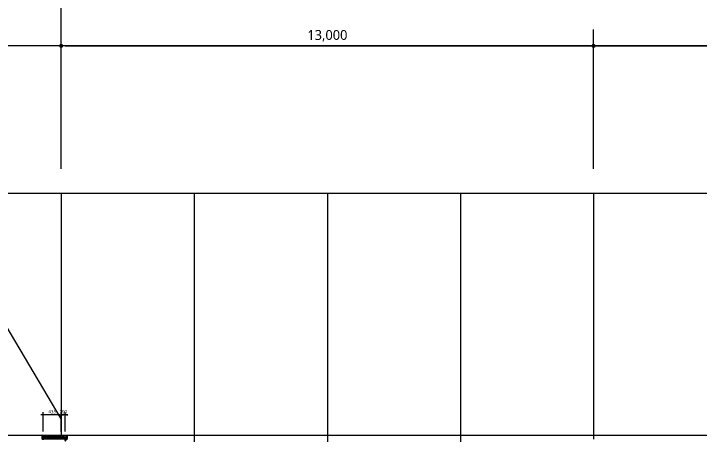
# Model space of a CAD drawing. Header units: millimetres. Extents: x 0 to 672800, y 0 to 118800.
# Drawn here: x 391743 to 408528, y 34517 to 44827 of the extents above; entities that cross this region are included whole.
import ezdxf

# ---------------------------------------------------------------- set-up
doc = ezdxf.new("R2010")
doc.units = ezdxf.units.MM
doc.header["$LTSCALE"] = 200
doc.linetypes.add('CEN-GAUN', pattern=[32.2, 30, -1, 0.2, -1])
doc.linetypes.add('XR-A-SECTION$0$CEN-OC', pattern=[10, 9.25, -0.25, 0.25, -0.25])
doc.layers.get('DEFPOINTS').update_dxf_attribs({"color": 137})
for name, color, linetype in [('6ELE', 6, 'Continuous'), ('CEN', 1, 'CEN-GAUN'), ('CTR', 1, 'XR-A-SECTION$0$CEN-OC'), ('ELE-4', 4, 'Continuous'), ('ELE-6', 6, 'Continuous'), ('ELE-8', 8, 'Continuous'), ('Insul', 252, 'Continuous'), ('PANEL', 6, 'Continuous'), ('S-253', 252, 'Continuous'), ('STL', 4, 'Continuous')]:
    doc.layers.add(name, color=color, linetype=linetype)
doc.layers.add('check', color=61, linetype='Continuous', plot=False)
doc.layers.add('Defpoint', color=125, linetype='Continuous', plot=False)
doc.styles.add('$0$스타일1', font='malgun.ttf')
doc.styles.add('맑은고딕', font='malgun.ttf')
doc.dimstyles.new('CJA', dxfattribs={"dimscale": 300, "dimtxt": 2.7, "dimasz": 1, "dimexe": 2, "dimexo": 3, "dimgap": 1, "dimtad": 1, "dimdec": 0, "dimzin": 1, "dimdsep": 46, "dimlunit": 6, "dimtxsty": '$0$스타일1', "dimblk": 'CJDOT', "dimcen": 0.09, "dimdle": 1, "dimclrd": 256, "dimclre": 256, "dimclrt": 3, "dimadec": 0, "dimazin": 0, "dimtfac": 1, "dimtdec": 0, "dimtix": 1, "dimtmove": 2, "dimatfit": 3, "dimldrblk": 'CJDOT', "dimfxl": 1, "dimtolj": 1, "dimtzin": 1, "dimarcsym": 0})
doc.dimstyles.new('CJAK', dxfattribs={"dimscale": 200, "dimtxt": 1.2, "dimasz": 0.5, "dimexe": 2, "dimexo": 3, "dimgap": 0.5, "dimtad": 1, "dimdec": 0, "dimzin": 1, "dimdsep": 46, "dimlunit": 6, "dimtxsty": '맑은고딕', "dimblk": 'CJDOT', "dimcen": 0.09, "dimdle": 1, "dimclrd": 256, "dimclre": 256, "dimclrt": 256, "dimadec": 0, "dimazin": 0, "dimtfac": 1, "dimtdec": 0, "dimtix": 1, "dimtmove": 2, "dimatfit": 3, "dimldrblk": 'CJDOT', "dimfxl": 1, "dimtolj": 1, "dimtzin": 1, "dimarcsym": 0})

# ---------------------------------------------------------------- blocks, each defined once
blk = doc.blocks.new('CJDOT')
blk.add_line((-2, 0), (2, 0))
at = {"const_width": 0.5}
blk.add_lwpolyline([(-0.25, 0, 1), (0.25, 0, 1)], format="xyb", close=True, dxfattribs=at)
blk = doc.blocks.new('*D194')
at = {"layer": 'check', "lineweight": -2, "transparency": 16777216}
for p, q in [((392900, 41044), (392900, 44444)), ((405900, 41044), (405900, 44444)), ((393000, 44044), (405800, 44044))]:
    blk.add_line(p, q, dxfattribs=at)
at = {"layer": 'DEFPOINTS', "color": 0, "transparency": 16777216}
for p in [(405900, 44044), (392900, 40444), (405900, 40444)]:
    blk.add_point(p, dxfattribs=at)
at = {"layer": 'check', "lineweight": -2, "transparency": 16777216, "xscale": 100, "yscale": 100, "zscale": 100, "rotation": 180}
blk.add_blockref('CJDOT', (392900, 44044), dxfattribs=at)
at = {"layer": 'check', "lineweight": -2, "transparency": 16777216, "xscale": 100, "yscale": 100, "zscale": 100}
blk.add_blockref('CJDOT', (405900, 44044), dxfattribs=at)
at = {"layer": 'check', "transparency": 16777216, "insert": (399400, 44288), "char_height": 240, "attachment_point": 5, "style": '맑은고딕'}
blk.add_mtext('\\A1;13,000', dxfattribs=at)
blk = doc.blocks.new('*D195')
at = {"layer": 'check', "lineweight": -2, "transparency": 16777216}
for p, q in [((405900, 41044), (405900, 44444)), ((422900, 41044), (422900, 44444)), ((406000, 44044), (422800, 44044))]:
    blk.add_line(p, q, dxfattribs=at)
at = {"layer": 'DEFPOINTS', "color": 0, "transparency": 16777216}
for p in [(422900, 44044), (405900, 40444), (422900, 40444)]:
    blk.add_point(p, dxfattribs=at)
at = {"layer": 'check', "lineweight": -2, "transparency": 16777216, "xscale": 100, "yscale": 100, "zscale": 100, "rotation": 180}
blk.add_blockref('CJDOT', (405900, 44044), dxfattribs=at)
at = {"layer": 'check', "lineweight": -2, "transparency": 16777216, "xscale": 100, "yscale": 100, "zscale": 100}
blk.add_blockref('CJDOT', (422900, 44044), dxfattribs=at)
at = {"layer": 'check', "transparency": 16777216, "insert": (414400, 44288), "char_height": 240, "attachment_point": 5, "style": '맑은고딕'}
blk.add_mtext('\\A1;17,000', dxfattribs=at)
blk = doc.blocks.new('*D196')
at = {"layer": 'check', "lineweight": -2, "transparency": 16777216}
for p, q in [((392900, 41044), (392900, 46244)), ((435900, 41044), (435900, 46244)), ((435800, 45844), (393000, 45844))]:
    blk.add_line(p, q, dxfattribs=at)
at = {"layer": 'DEFPOINTS', "color": 0, "transparency": 16777216}
for p in [(392900, 45844), (392900, 40444), (435900, 40444)]:
    blk.add_point(p, dxfattribs=at)
at = {"layer": 'check', "lineweight": -2, "transparency": 16777216, "xscale": 100, "yscale": 100, "zscale": 100, "rotation": 180}
blk.add_blockref('CJDOT', (392900, 45844), dxfattribs=at)
at = {"layer": 'check', "lineweight": -2, "transparency": 16777216, "xscale": 100, "yscale": 100, "zscale": 100}
blk.add_blockref('CJDOT', (435900, 45844), dxfattribs=at)
at = {"layer": 'check', "transparency": 16777216, "insert": (414400, 46088), "char_height": 240, "attachment_point": 5, "style": '맑은고딕'}
blk.add_mtext('\\A1;43,000', dxfattribs=at)
blk = doc.blocks.new('STL_30x30')
at = {"layer": 'CTR'}
for p, q in [((2, 28), (28, 2)), ((28, 28), (2, 2))]:
    blk.add_line(p, q, dxfattribs=at)
at = {"layer": 'ELE-4'}
for points in [[(0, 0), (30, 0), (30, 30), (0, 30)], [(2, 2), (28, 2), (28, 28), (2, 28)]]:
    blk.add_lwpolyline(points, close=True, dxfattribs=at)
blk = doc.blocks.new('CAP-535X100')
at = {"layer": 'ELE-6'}
blk.add_lwpolyline([(-550, -100), (-60, -100), (-60, -50), (-550, -50)], close=True, dxfattribs=at)
at = {"layer": 'ELE-8'}
for p, q in [((-580, -48), (-609, -21)), ((-580, -99), (-580, -49)), ((-580, -79), (-59, -62)), ((-550, -48), (-60, -32)), ((-550, -50), (-550, -48)), ((-60, -50), (-60, -32)), ((-30, -32), (-1, -1)), ((-30, -96), (-30, -32))]:
    blk.add_line(p, q, dxfattribs=at)
at = {"layer": 'Insul'}
for points in [[(-550, -50, -0.608337), (-538, -64), (-544, -86, 0.524856), (-535, -100, 0.524856), (-526, -86), (-532, -64, -1.449198), (-513, -64), (-519, -86, 0.524856), (-510, -100, 0.524856), (-501, -86), (-507, -64, -1.449198), (-488, -64), (-494, -86, 0.524856), (-485, -100, 0.00003), (-485, -100)], [(-485, -100, 0.524856), (-476, -86), (-482, -64, -1.449198), (-463, -64), (-469, -86, 0.524856), (-460, -100, 0.524856), (-451, -86), (-457, -64, -1.449198), (-438, -64), (-444, -86, 0.524856), (-435, -100, 0.524856), (-426, -86), (-432, -64, -1.449198), (-413, -64), (-419, -86, 0.524856), (-410, -100, 0.524856), (-401, -86), (-407, -64, -1.449198), (-388, -64), (-394, -86, 0.524856), (-385, -100, 0.524856), (-376, -86), (-382, -64, -1.449198), (-363, -64), (-369, -86, 0.524856), (-360, -100, 0.524856), (-351, -86), (-357, -64, -1.449198), (-338, -64), (-344, -86, 0.524856), (-335, -100, 0.524856), (-326, -86), (-332, -64, -1.449198), (-313, -64), (-319, -86, 0.524856), (-310, -100, 0.524856), (-301, -86), (-307, -64, -1.449198), (-288, -64), (-294, -86, 0.524856), (-285, -100, 0.524856), (-276, -86), (-282, -64, -1.449198), (-263, -64), (-269, -86, 0.524856), (-260, -100, 0.524856), (-251, -86), (-257, -64, -1.449198), (-238, -64), (-244, -86, 0.524856), (-235, -100, 0.524856), (-226, -86), (-232, -64, -1.449198), (-213, -64), (-219, -86, 0.524856), (-210, -100, 0.524856), (-201, -86), (-207, -64, -1.449198), (-188, -64), (-194, -86, 0.524856), (-185, -100, 0.524856), (-176, -86), (-182, -64, -1.449198), (-163, -64), (-169, -86, 0.524856), (-160, -100, 0.524856), (-151, -86), (-157, -64, -1.449198), (-138, -64), (-144, -86, 0.524856), (-135, -100, 0.524856), (-126, -86), (-132, -64, -1.449198), (-113, -64), (-119, -86, 0.524856), (-110, -100, 0.524856), (-101, -86), (-107, -64, -1.449198), (-88, -64), (-94, -86, 0.524856), (-85, -100, 0.524856), (-76, -86), (-82, -64, -1.449198), (-63, -64), (-69, -86, 0.524856), (-60, -100, 0.00003), (-60, -100, 0.00003)]]:
    blk.add_lwpolyline(points, format="xyb", dxfattribs=at)
at = {"layer": 'STL'}
blk.add_lwpolyline([(-579, -146), (-565, -125), (-565, -99), (-609, -99), (-609, -21), (-1, -1), (-1, -99), (-30, -96), (-30, -117), (-29, -117), (-29, -97), (0, -100), (0, 0), (-610, -20), (-610, -100), (-566, -100), (-566, -125), (-580, -145), (-579, -146)], dxfattribs=at)
at = {"layer": 'S-253'}
for p in [(-580, -78), (-60, -62)]:
    blk.add_blockref('STL_30x30', p, dxfattribs=at)
blk = doc.blocks.new('*D408')
at = {"layer": 'check', "lineweight": -2, "transparency": 16777216}
for p, q in [((392465, 34634), (392465, 35103)), ((392900, 34634), (392900, 35103)), ((392870, 35043), (392495, 35043))]:
    blk.add_line(p, q, dxfattribs=at)
at = {"layer": 'DEFPOINTS', "color": 0, "transparency": 16777216}
for p in [(392465, 35043), (392465, 34544), (392900, 34544)]:
    blk.add_point(p, dxfattribs=at)
at = {"layer": 'check', "lineweight": -2, "transparency": 16777216, "xscale": 30, "yscale": 30, "zscale": 30, "rotation": 180}
blk.add_blockref('CJDOT', (392465, 35043), dxfattribs=at)
at = {"layer": 'check', "lineweight": -2, "transparency": 16777216, "xscale": 30, "yscale": 30, "zscale": 30}
blk.add_blockref('CJDOT', (392900, 35043), dxfattribs=at)
at = {"layer": 'check', "transparency": 16777216, "insert": (392682, 35115), "char_height": 81, "attachment_point": 5, "style": '$0$스타일1'}
blk.add_mtext('\\A1;435', dxfattribs=at)
blk = doc.blocks.new('*D409')
at = {"layer": 'check', "lineweight": -2, "transparency": 16777216}
for p, q in [((392900, 34634), (392900, 35103)), ((393000, 34634), (393000, 35103)), ((392870, 35043), (392840, 35043)), ((393000, 35043), (392900, 35043)), ((393030, 35043), (393060, 35043))]:
    blk.add_line(p, q, dxfattribs=at)
at = {"layer": 'DEFPOINTS', "color": 0, "transparency": 16777216}
for p in [(392900, 35043), (392900, 34544), (393000, 34544)]:
    blk.add_point(p, dxfattribs=at)
at = {"layer": 'check', "lineweight": -2, "transparency": 16777216, "xscale": 30, "yscale": 30, "zscale": 30}
blk.add_blockref('CJDOT', (392900, 35043), dxfattribs=at)
at = {"layer": 'check', "lineweight": -2, "transparency": 16777216, "xscale": 30, "yscale": 30, "zscale": 30, "rotation": 180}
blk.add_blockref('CJDOT', (393000, 35043), dxfattribs=at)
at = {"layer": 'check', "transparency": 16777216, "insert": (392950, 35115), "char_height": 81, "attachment_point": 5, "style": '$0$스타일1'}
blk.add_mtext('\\A1;100', dxfattribs=at)

msp = doc.modelspace()

# ---------------------------------------------------------------- linework, layer by layer
at = {"layer": '6ELE'}
msp.add_line((392385, 34543.6), (436365, 34543.6), dxfattribs=at)
at = {"layer": 'CEN'}
for p, q in [((392900, 40443.6), (392900, 20443.6)), ((405900, 40443.6), (405900, 20443.6)), ((381900, 34543.6), (446900, 34543.6))]:
    msp.add_line(p, q, dxfattribs=at)
at = {"layer": 'Defpoint'}
for p, q in [((396150, 40443.6), (396150, 32186.6)), ((399400, 40443.6), (399400, 32443.6)), ((402650, 40443.6), (402650, 32443.6))]:
    msp.add_line(p, q, dxfattribs=at)
at = {"layer": 'DEFPOINTS'}
msp.add_line((392900, 34943.6), (345700, 114600), dxfattribs=at)
for points in [[(378300, 44043.6), (378300, 16843.6), (450500, 16843.6), (450500, 44043.6)], [(381900, 40443.6), (381900, 20443.6), (446900, 20443.6), (446900, 40443.6)]]:
    msp.add_lwpolyline(points, close=True, dxfattribs=at)

# ---------------------------------------------------------------- block references
at = {"layer": 'PANEL', "xscale": -1}
msp.add_blockref('CAP-535X100', (392435, 34543.6), dxfattribs=at)

# ---------------------------------------------------------------- dimensions: what is measured, and where the dimension line sits
at = {"layer": 'check'}
for base, p1, p2, picture, middle in [((392900, 45843.6), (435900, 40443.6), (392900, 40443.6), '*D196', (414400, 46087.8)), ((422900, 44043.6), (405900, 40443.6), (422900, 40443.6), '*D195', (414400, 44288.4))]:
    dim = msp.add_linear_dim(base=base, p1=p1, p2=p2, dimstyle='CJAK', dxfattribs=at)
    dim.commit()
    dim.dimension.update_dxf_attribs({"geometry": picture, "text_midpoint": middle})
dim = msp.add_linear_dim(base=(405900, 44043.6), p1=(392900, 40443.6), p2=(405900, 40443.6), angle=180, dimstyle='CJAK', dxfattribs=at)
dim.commit()
dim.dimension.update_dxf_attribs({"geometry": '*D194', "text_midpoint": (399400, 44288.4)})
for base, p1, p2, picture, middle in [((392465, 35043.3), (392900, 34543.6), (392465, 34543.6), '*D408', (392682.5, 35115.1)), ((392900, 35043.3), (393000, 34543.6), (392900, 34543.6), '*D409', (392950, 35115.3))]:
    dim = msp.add_linear_dim(base=base, p1=p1, p2=p2, dimstyle='CJA', override={"dimscale": 30, "dimclrd": 256, "dimclre": 256, "dimclrt": 256}, dxfattribs=at)
    dim.commit()
    dim.dimension.update_dxf_attribs({"geometry": picture, "text_midpoint": middle})

doc.saveas('drawing.dxf')
